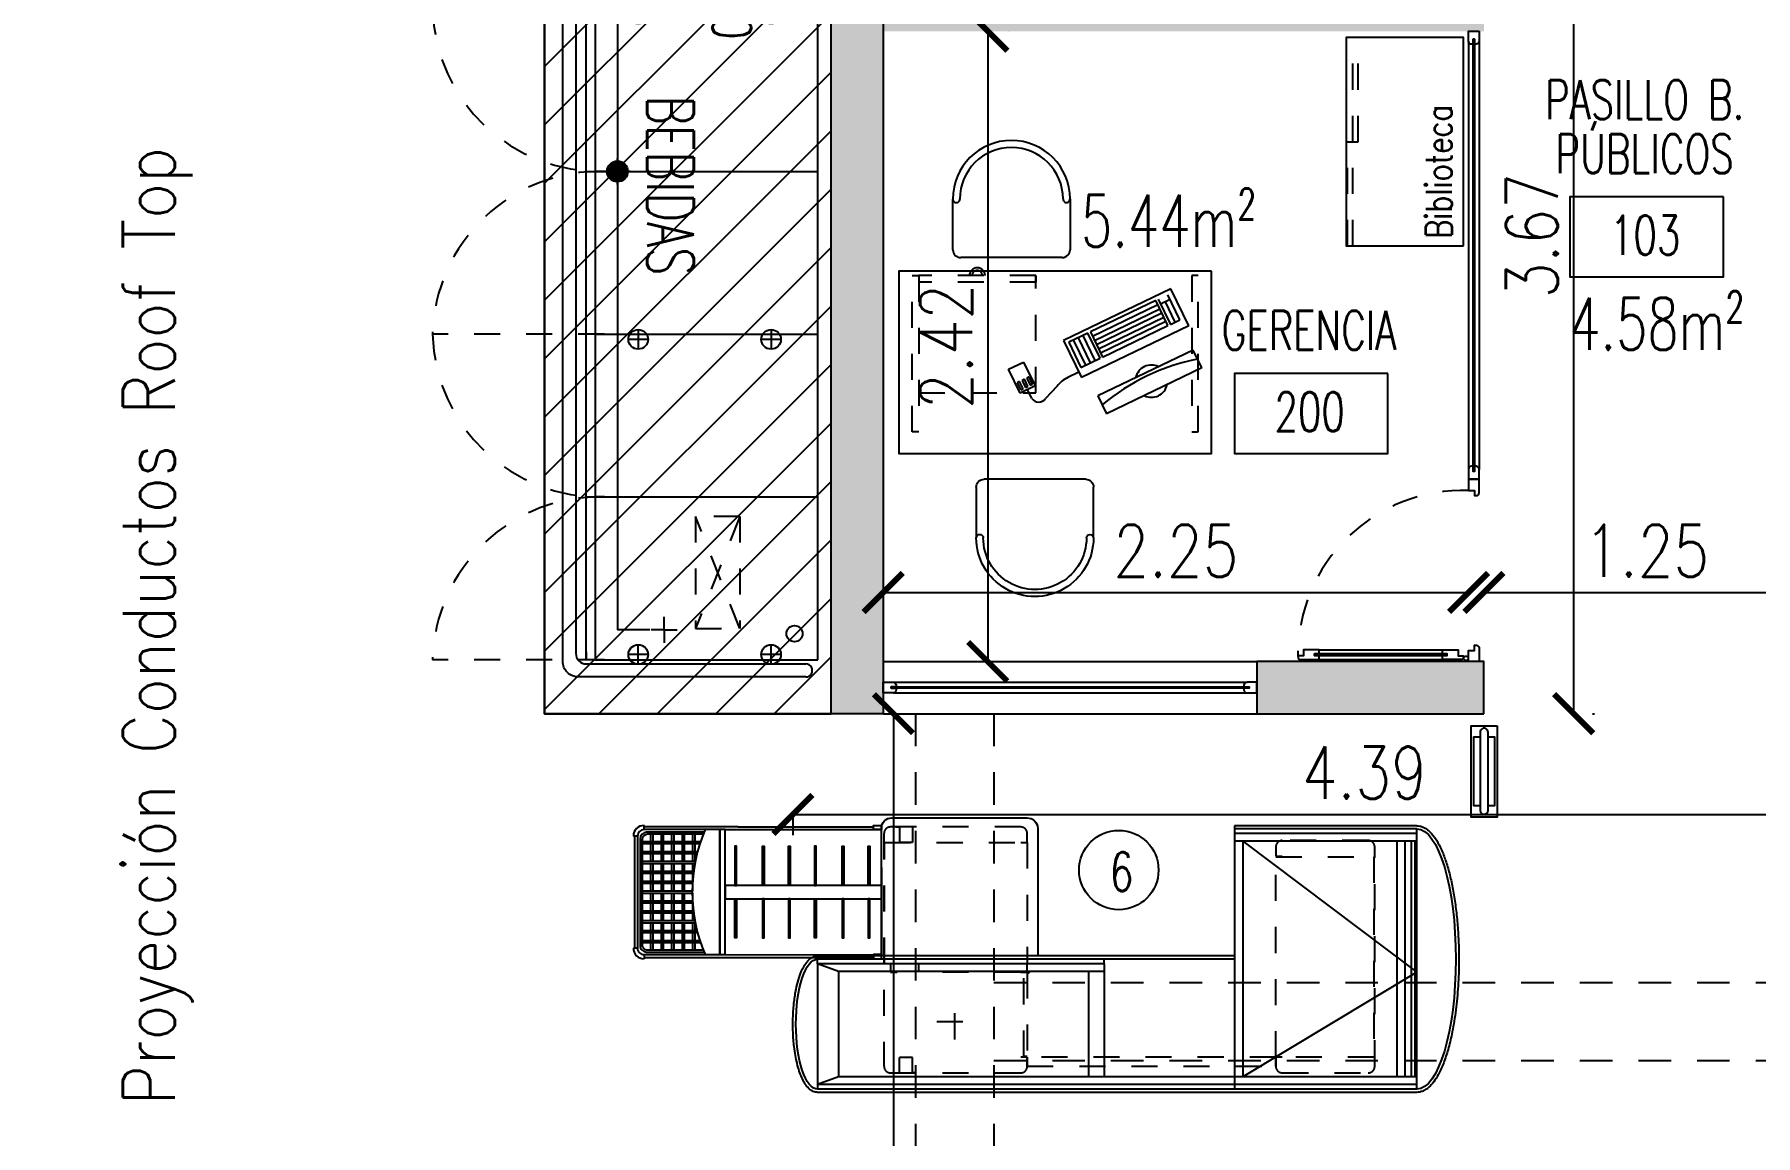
# Model space of a CAD drawing. Header units: millimetres. Extents: x -129 to 3172, y -143 to 919.
# Drawn here: x -8.66 to -2.06, y 22.41 to 26.64 of the extents above; entities that cross this region are included whole.
import ezdxf
from ezdxf.enums import TextEntityAlignment as Align

# ---------------------------------------------------------------- set-up
doc = ezdxf.new("R2010")
doc.units = ezdxf.units.MM
doc.header["$LTSCALE"] = 0.1
for name, pattern in [('CENTER', [2, 1.25, -0.25, 0.25, -0.25]), ('DASHED', [0.75, 0.5, -0.25]), ('DASHED2', [0.375, 0.25, -0.125]), ('HIDDEN', [9.525, 6.35, -3.175]), ('HIDDEN2', [0.1875, 0.125, -0.0625]), ('TRATTEGGIATA2', [0.375, 0.25, -0.125])]:
    doc.linetypes.add(name, pattern=pattern)
for name, color, linetype in [('A-MURO BLOCK', 4, 'Continuous'), ('A-VISTAS', 251, 'Continuous'), ('C-ALUMINIO', 140, 'Continuous'), ('Cenefa perimetral', 4, 'Continuous'), ('D-AISI BAJA', 8, 'Continuous'), ('E-ANTENAS', 8, 'Continuous'), ('E-CHECK OUT', 8, 'Continuous'), ('E-EXHIBIDORAS', 8, 'Continuous'), ('E-MOBILIARIO', 1, 'Continuous'), ('E-TXT', 7, 'Continuous'), ('H-HATCH MURO', 252, 'Continuous'), ('R-CUADRO REF', 1, 'Continuous'), ('R-NOMBRE LOCAL', 7, 'Continuous'), ('zA-COTAS', 1, 'Continuous'), ('zA-TXT SUPS', 2, 'Continuous')]:
    doc.layers.add(name, color=color, linetype=linetype)
doc.layers.add('A-PROYECCION PISODUCTO', color=8, linetype='HIDDEN2', plot=False)
doc.styles.add('ROMANS', font='ROMANS.SHX', dxfattribs={"width": 0.8, "height": 0.2})
doc.styles.get("Standard").update_dxf_attribs({"font": 'arial.ttf'})
doc.styles.add('TESTI15', font='romans.shx', dxfattribs={"width": 0.9, "height": 1.5})
doc.styles.add('VAUX', font='romans.shx', dxfattribs={"width": 0.85})
doc.dimstyles.new('COTA 1-125', dxfattribs={"dimtxt": 0.2, "dimasz": 0.15, "dimexe": 0.08, "dimexo": 0.08, "dimgap": 0.06, "dimtad": 1, "dimzin": 0, "dimdsep": 46, "dimtxsty": 'ROMANS', "dimblk": 'ARCHTICK', "dimcen": 0, "dimclrd": 256, "dimclre": 8, "dimclrt": 3, "dimadec": 0, "dimazin": 0, "dimtfac": 1, "dimtofl": 0, "dimtmove": 0, "dimatfit": 3, "dimldrblk": 'ARCHTICK', "dimfxl": 1, "dimtolj": 1, "dimtzin": 0, "dimlwd": -1, "dimlwe": -1, "dimarcsym": 0})

# ---------------------------------------------------------------- blocks, each defined once
blk = doc.blocks.new('A$C27BA56E8')
at = {"layer": 'E-CHECK OUT'}
for p, q in [((0, 162), (0, 2462)), ((12, 162), (12, 2462)), ((30, 2462), (12, 2462)), ((30, 162), (30, 2462)), ((494, 2462), (30, 2462)), ((60, 2382), (30, 2462)), ((464, 2382), (494, 2462)), ((494, 1362), (494, 2462)), ((494, 2462), (512, 2462)), ((512, 862), (512, 2462)), ((524, 862), (524, 2462)), ((60, 162), (60, 2382)), ((464, 2382), (60, 2382)), ((464, 1362), (464, 2382)), ((464, 1422), (60, 1422)), ((494, 1362), (60, 1362)), ((494, 1362), (512, 1362)), ((1024, 862), (12, 862)), ((964, 162), (964, 862)), ((994, 162), (994, 862)), ((1012, 162), (1012, 862)), ((1024, 162), (1024, 862)), ((964, 830), (60, 830)), ((462, 162), (60, 830)), ((964, 830), (462, 162)), ((60, 237), (964, 237)), ((60, 206.1), (964, 206.1)), ((12, 162), (1012, 162)), ((60, 182.5), (964, 182.5)), ((60, 167.7), (964, 167.7))]:
    blk.add_line(p, q, dxfattribs=at)
at = {"layer": 'E-CHECK OUT', "linetype": 'DASHED', "ltscale": 5}
for p, q in [((75, 2162), (75, 2147)), ((75, 2147), (134, 2147)), ((134, 2097), (134, 2147)), ((960, 2097), (960, 2147)), ((1019, 2147), (960, 2147)), ((1019, 2162), (1019, 2147)), ((75, 2082), (75, 2097)), ((75, 2097), (134, 2097)), ((462, 1682), (462, 2073)), ((462, 2073), (494, 2073)), ((1019, 2097), (960, 2097)), ((1019, 2082), (1019, 2097))]:
    blk.add_line(p, q, dxfattribs=at)
at = {"layer": 'E-CHECK OUT', "linetype": 'CENTER'}
for p, q in [((272.2, 2004.2), (272.2, 1867.1)), ((203.6, 1935.7), (340.7, 1935.7))]:
    blk.add_line(p, q, dxfattribs=at)
at = {"layer": 'E-CHECK OUT', "linetype": 'DASHED'}
blk.add_lwpolyline([(959, 1682), (959, 1657), (994, 1657, 0.414214), (1019, 1682), (1019, 2182, 0.414214), (994, 2207), (100, 2207, 0.414214), (75, 2182), (75, 1682, 0.414214), (100, 1657), (135, 1657), (135, 1682)], format="xyb", dxfattribs=at)
at = {"layer": 'E-CHECK OUT', "linetype": 'DASHED', "ltscale": 5}
blk.add_lwpolyline([(462, 1682), (462, 1657), (494, 1657), (494, 2182), (462, 2182), (462, 2157)], dxfattribs=at)
for points in [[(959, 1657), (494, 1657), (494, 2205), (959, 2205)], [(135, 703), (135, 1657), (100, 1657), (100, 703)], [(138, 1657), (138, 1670), (461, 1670), (461, 1657)], [(135, 326), (135, 703), (905, 703), (905, 326)]]:
    blk.add_lwpolyline(points, close=True, dxfattribs=at)
at = {"layer": 'E-CHECK OUT'}
blk.add_lwpolyline([(1014, 1617), (524, 1617), (524, 2217), (1014, 2217, -0.414214), (1054, 2177), (1054, 1657, -0.414214)], format="xyb", close=True, dxfattribs=at)
at = {"layer": 'E-CHECK OUT', "linetype": 'DASHED', "ltscale": 5}
blk.add_lwpolyline([(135, 678), (135, 703), (100, 703, 0.414214), (75, 678), (75, 348, 0.414214), (100, 323), (942, 323, 0.414214), (967, 348), (967, 678, 0.414214), (942, 703), (907, 703), (907, 678)], format="xyb", dxfattribs=at)
blk.add_circle((461, 1653.5), 3.5, dxfattribs=at)
at = {"layer": 'E-CHECK OUT', "extrusion": (0, 0, -1)}
for centre, major_axis, ratio in [((262, 2462), (250, 0), 0.332), ((512, 162), (-500, 0), 0.3)]:
    blk.add_ellipse(centre, major_axis=major_axis, ratio=ratio, start_param=3.141593, end_param=6.283185, dxfattribs=at)
at = {"layer": 'E-CHECK OUT'}
for points, knots in [([(0, 2462), (0, 2464.8), (0.3, 2467.6), (1.5, 2473.1), (2.3, 2475.8), (4.6, 2481), (5.9, 2483.6), (9.1, 2488.4), (10.9, 2490.8), (14.9, 2495.3), (17, 2497.5), (24.2, 2504), (29.8, 2508.1), (42.4, 2515.7), (49.4, 2519.4), (64.7, 2526.1), (73, 2529.3), (90.8, 2535.2), (100.3, 2537.9), (120.2, 2542.8), (130.7, 2545), (152.4, 2548.9), (163.7, 2550.5), (192.4, 2554), (210.1, 2555.4), (245.9, 2557), (264.1, 2557.2), (300.2, 2556.3), (318.1, 2555.1), (352.9, 2551.7), (369.7, 2549.3), (399, 2543.9), (411.7, 2541), (435.5, 2534.6), (446.6, 2530.9), (465.1, 2523.7), (472.9, 2520.2), (487, 2512.7), (493.3, 2508.7), (502.8, 2501.4), (506.3, 2498.2), (512.5, 2491.6), (515.3, 2488.1), (519, 2481.8), (520.4, 2479), (522.4, 2473.4), (523.2, 2470.5), (523.9, 2465.7), (524, 2463.9), (524, 2462)], [3.141593, 3.141593, 3.141593, 3.141593, 3.212242, 3.212242, 3.282891, 3.282891, 3.35354, 3.35354, 3.42419, 3.42419, 3.494839, 3.494839, 3.639748, 3.639748, 3.784657, 3.784657, 3.929565, 3.929565, 4.074474, 4.074474, 4.219383, 4.219383, 4.364292, 4.364292, 4.57813, 4.57813, 4.791967, 4.791967, 5.005805, 5.005805, 5.219642, 5.219642, 5.398692, 5.398692, 5.577742, 5.577742, 5.726636, 5.726636, 5.87553, 5.87553, 5.981052, 5.981052, 6.086575, 6.086575, 6.161424, 6.161424, 6.236273, 6.236273, 6.283185, 6.283185, 6.283185, 6.283185]), ([(1024, 162), (1024, 157.9), (1023.6, 153.8), (1021.8, 145.7), (1020.5, 141.7), (1017.1, 133.9), (1015, 130.1), (1010.1, 122.7), (1007.3, 119), (1001.1, 112), (997.6, 108.6), (986.1, 98.3), (977, 91.7), (956.2, 79), (944.5, 73), (918.8, 61.6), (904.8, 56.1), (874.6, 45.9), (858.4, 41.1), (824, 32.3), (805.9, 28.2), (768.1, 20.8), (748.4, 17.5), (707.7, 11.7), (686.7, 9.2), (643.9, 5.1), (622, 3.5), (568.3, 0.6), (536.2, -0.1), (472, 0.2), (440, 1.2), (377.2, 5.2), (346.4, 8.1), (287.2, 15.5), (258.7, 20.1), (210.9, 29.7), (190.9, 34.4), (153.3, 44.7), (135.8, 50.3), (103.5, 62.2), (88.8, 68.5), (64.9, 80.7), (55.3, 86.4), (38.1, 98.2), (30.6, 104.4), (19.9, 115.1), (16.1, 119.6), (9.6, 128.9), (6.9, 133.6), (3.3, 142.4), (2, 146.4), (0.4, 154.2), (0, 158.1), (0, 162)], [3.141593, 3.141593, 3.141593, 3.141593, 3.206527, 3.206527, 3.271462, 3.271462, 3.336397, 3.336397, 3.401332, 3.401332, 3.466266, 3.466266, 3.600113, 3.600113, 3.733959, 3.733959, 3.867805, 3.867805, 4.001651, 4.001651, 4.135497, 4.135497, 4.269343, 4.269343, 4.40319, 4.40319, 4.537036, 4.537036, 4.728104, 4.728104, 4.919173, 4.919173, 5.110242, 5.110242, 5.301311, 5.301311, 5.451344, 5.451344, 5.601378, 5.601378, 5.751412, 5.751412, 5.872815, 5.872815, 5.994219, 5.994219, 6.075923, 6.075923, 6.157627, 6.157627, 6.221753, 6.221753, 6.283185, 6.283185, 6.283185, 6.283185])]:
    blk.add_open_spline(points, degree=3, knots=knots, dxfattribs=at)
blk = doc.blocks.new('comp')
at = {"layer": 'E-MOBILIARIO'}
for p, q in [((-375.9094, 423.7424), (-375.5431, 423.9184)), ((-375.5101, 423.8497), (-375.5431, 423.9184)), ((-375.8764, 423.6737), (-375.5101, 423.8497)), ((-375.3539, 423.8126), (-375.3091, 423.8599)), ((-375.2566, 423.8594), (-375.2401, 423.825)), ((-375.2688, 423.8113), (-375.2115, 423.8388)), ((-375.2247, 423.7197), (-375.2688, 423.8113)), ((-375.2506, 423.8087), (-375.2598, 423.8043)), ((-375.2598, 423.8043), (-375.2466, 423.7769)), ((-375.2374, 423.7813), (-375.2506, 423.8087)), ((-375.2323, 423.8175), (-375.2415, 423.8131)), ((-375.2415, 423.8131), (-375.2283, 423.7857)), ((-375.2191, 423.7901), (-375.2323, 423.8175)), ((-375.2283, 423.7857), (-375.2191, 423.7901)), ((-375.214, 423.8263), (-375.2231, 423.8219)), ((-375.2231, 423.8219), (-375.2099, 423.7945)), ((-375.2008, 423.7989), (-375.214, 423.8263)), ((-375.2115, 423.8388), (-375.1675, 423.7472)), ((-375.2099, 423.7945), (-375.2008, 423.7989)), ((-375.9094, 423.7424), (-375.8764, 423.6737)), ((-375.8588, 423.5806), (-375.4467, 423.7787)), ((-375.445, 423.74), (-375.5183, 423.7048)), ((-375.4816, 423.7224), (-375.4354, 423.6262)), ((-375.4633, 423.7312), (-375.4171, 423.635)), ((-375.3784, 423.6367), (-375.4467, 423.7787)), ((-375.3988, 423.6438), (-375.445, 423.74)), ((-375.437, 423.7586), (-375.3942, 423.7792)), ((-375.2466, 423.7769), (-375.2374, 423.7813)), ((-375.1675, 423.7472), (-375.2247, 423.7197)), ((-375.5274, 423.7004), (-375.7792, 423.5794)), ((-375.5197, 423.6844), (-375.7715, 423.5633)), ((-375.512, 423.6683), (-375.7638, 423.5473)), ((-375.5043, 423.6523), (-375.7561, 423.5313)), ((-375.4812, 423.6042), (-375.5274, 423.7004)), ((-375.5183, 423.7048), (-375.472, 423.6086)), ((-375.4999, 423.7136), (-375.4537, 423.6174)), ((-375.7905, 423.4387), (-375.3784, 423.6367)), ((-375.4966, 423.6363), (-375.7484, 423.5153)), ((-375.4889, 423.6203), (-375.7407, 423.4992)), ((-375.733, 423.4832), (-375.4812, 423.6042)), ((-375.472, 423.6086), (-375.3988, 423.6438)), ((-375.8588, 423.5806), (-375.7905, 423.4387)), ((-375.7884, 423.575), (-375.825, 423.5573)), ((-375.825, 423.5573), (-375.7788, 423.4612)), ((-375.8067, 423.5662), (-375.7693, 423.4883)), ((-375.7422, 423.4788), (-375.7884, 423.575)), ((-375.7792, 423.5794), (-375.733, 423.4832)), ((-375.7876, 423.4795), (-375.751, 423.4971))]:
    blk.add_line(p, q, dxfattribs=at)
for centre, radius, start, end in [((-376.0564, 424.5172), 0.8255, 281.41838, 309.91845), ((-375.7156, 423.793), 0.0619, 63.89924, 167.43759), ((-375.283, 423.8408), 0.0323, 35.1957, 143.7409), ((-375.441, 423.8765), 0.1079, 295.66842, 323.7409), ((-375.7156, 423.793), 0.0619, 243.38297, 347.95386)]:
    blk.add_arc(centre, radius, start, end, dxfattribs=at)
blk = doc.blocks.new('Escritorio 1.20x0.70')
at = {"layer": 'E-MOBILIARIO', "linetype": 'HIDDEN2', "ltscale": 0.005}
for p, q in [((2121.1148, 1231.8749), (2121.1148, 1231.8999)), ((2121.1148, 1231.8999), (2121.5648, 1231.8999))]:
    blk.add_line(p, q, dxfattribs=at)
at = {"layer": 'E-MOBILIARIO'}
blk.add_lwpolyline([(2120.4407, 1231.8576), (2121.6407, 1231.8576), (2121.6407, 1232.5576), (2120.4407, 1232.5576)], close=True, dxfattribs=at)
at = {"layer": 'E-MOBILIARIO', "linetype": 'HIDDEN2', "ltscale": 0.005}
for points in [[(2120.4916, 1231.8749), (2120.5166, 1231.8749), (2120.5166, 1232.4749), (2120.4916, 1232.4749)], [(2121.5898, 1231.8749), (2121.5648, 1231.8749), (2121.5648, 1232.4749), (2121.5898, 1232.4749)], [(2121.1148, 1231.8749), (2121.5648, 1231.8749), (2121.5648, 1232.3249), (2121.1148, 1232.3249)]]:
    blk.add_lwpolyline(points, close=True, dxfattribs=at)
for radius in [0.03, 0.02]:
    blk.add_arc((2121.3398, 1231.8749), radius, 180, 0, dxfattribs=at)
blk = doc.blocks.new('biblioteca')
at = {"layer": 'E-MOBILIARIO'}
blk.add_line((1649.6538, 1508.8197), (1649.6538, 1508.7947), dxfattribs=at)
at = {"layer": 'E-MOBILIARIO', "linetype": 'HIDDEN2', "ltscale": 0.005}
for p, q in [((1649.6538, 1508.8147), (1650.0538, 1508.8147)), ((1650.0538, 1508.8147), (1650.0538, 1508.7747)), ((1649.6538, 1508.7947), (1650.4538, 1508.7947)), ((1650.0538, 1508.7747), (1650.4538, 1508.7747))]:
    blk.add_line(p, q, dxfattribs=at)
at = {"layer": 'E-MOBILIARIO'}
blk.add_lwpolyline([(1649.6538, 1508.3697), (1650.4538, 1508.3697), (1650.4538, 1508.8197), (1649.6538, 1508.8197)], close=True, dxfattribs=at)
at = {"layer": 'E-MOBILIARIO', "style": 'ROMANS', "width": 0.8}
blk.add_text('Biblioteca', height=0.1, dxfattribs=at).set_placement((1649.6828, 1508.4141))
blk = doc.blocks.new('Barrera')
at = {"layer": 'E-ANTENAS', "linetype": 'Continuous'}
blk.add_lwpolyline([(-0.1756, 0.1008), (0.1756, 0.1008), (0.1756, 0), (-0.1756, 0)], close=True, dxfattribs=at)
at = {"layer": 'E-ANTENAS', "linetype": 'Continuous', "elevation": 0.0022}
for points in [[(-0.1334, 0.0654), (-0.1334, 0.0904), (0.1315, 0.0904), (0.1315, 0.0654)], [(0.1315, 0.0354), (0.1315, 0.0104), (-0.1334, 0.0104), (-0.1334, 0.0354)]]:
    blk.add_lwpolyline(points, dxfattribs=at)
blk.add_lwpolyline([(-0.1503, 0.0354), (0.1497, 0.0354, 1), (0.1497, 0.0654), (-0.1503, 0.0654, 1.063792), (-0.1503, 0.0354, -1)], format="xyb", dxfattribs=at)
blk = doc.blocks.new('N Local')
at = {"layer": 'R-CUADRO REF'}
blk.add_lwpolyline([(6337.1934, -934.8286), (6337.93, -934.8286), (6337.93, -935.2124), (6337.1934, -935.2124)], close=True, dxfattribs=at)
at = {"layer": 'R-CUADRO REF', "lineweight": 0, "style": 'VAUX', "width": 0.85}
blk.add_attdef('NUMERO', text='', height=0.1823, dxfattribs=at).set_placement((6337.5847, -935.1061), align=Align.CENTER)
at = {"layer": 'R-NOMBRE LOCAL', "lineweight": 0, "style": 'VAUX', "width": 0.85}
for p in [(6337.5718, -934.4549), (6337.5718, -934.7149)]:
    blk.add_attdef('NOMBRE', text='', height=0.1823, dxfattribs=at).set_placement(p, align=Align.CENTER)
blk = doc.blocks.new('A$C625D75F2')
at = {"layer": 'E-CHECK OUT'}
for p, q in [((0.041, 0.9365), (0.041, 0.9525)), ((0.471, 0.9475), (0.041, 0.9475)), ((0.471, 0.9365), (0.041, 0.9365)), ((0.461, 0.9265), (0.051, 0.9265)), ((0.471, 0.9365), (0.471, 0.9525)), ((0.016, 0.9115), (0, 0.9115)), ((0.005, 0.9115), (0.005, 0.5504)), ((0.016, 0.9115), (0.016, 0.6765)), ((0.026, 0.9015), (0.026, 0.6807)), ((0.034, 0.8985), (0.034, 0.684)), ((0.0625, 0.8862), (0.034, 0.8862)), ((0.0625, 0.8782), (0.034, 0.8782)), ((0.458, 0.9185), (0.054, 0.9185)), ((0.0625, 0.9185), (0.0625, 0.6945)), ((0.0705, 0.9185), (0.0705, 0.6972)), ((0.1005, 0.8862), (0.0705, 0.8862)), ((0.1005, 0.8782), (0.0705, 0.8782)), ((0.1005, 0.9185), (0.1005, 0.706)), ((0.1085, 0.9185), (0.1085, 0.7081)), ((0.1385, 0.8862), (0.1085, 0.8862)), ((0.1385, 0.8782), (0.1085, 0.8782)), ((0.1385, 0.9185), (0.1385, 0.7149)), ((0.1465, 0.9185), (0.1465, 0.7164)), ((0.1765, 0.8862), (0.1465, 0.8862)), ((0.1765, 0.8782), (0.1465, 0.8782)), ((0.1765, 0.9185), (0.1765, 0.7212)), ((0.1845, 0.9185), (0.1845, 0.7222)), ((0.2145, 0.8862), (0.1845, 0.8862)), ((0.2145, 0.8782), (0.1845, 0.8782)), ((0.2145, 0.9185), (0.2145, 0.7251)), ((0.2225, 0.9185), (0.2225, 0.7256)), ((0.2525, 0.8862), (0.2225, 0.8862)), ((0.2525, 0.8782), (0.2225, 0.8782)), ((0.2525, 0.9185), (0.2525, 0.7265)), ((0.2605, 0.9185), (0.2605, 0.7265)), ((0.2905, 0.8862), (0.2605, 0.8862)), ((0.2905, 0.8782), (0.2605, 0.8782)), ((0.2905, 0.9185), (0.2905, 0.7255)), ((0.2985, 0.9185), (0.2985, 0.725)), ((0.3285, 0.8862), (0.2985, 0.8862)), ((0.3285, 0.8782), (0.2985, 0.8782)), ((0.3285, 0.9185), (0.3285, 0.7221)), ((0.3365, 0.9185), (0.3365, 0.7211)), ((0.3665, 0.8862), (0.3365, 0.8862)), ((0.3665, 0.8782), (0.3365, 0.8782)), ((0.3665, 0.9185), (0.3665, 0.7163)), ((0.3745, 0.9185), (0.3745, 0.7147)), ((0.4045, 0.8862), (0.3745, 0.8862)), ((0.4045, 0.8782), (0.3745, 0.8782)), ((0.4045, 0.9185), (0.4045, 0.7079)), ((0.4125, 0.9185), (0.4125, 0.7058)), ((0.4425, 0.8862), (0.4125, 0.8862)), ((0.4425, 0.8782), (0.4125, 0.8782)), ((0.4425, 0.9185), (0.4425, 0.6968)), ((0.4505, 0.9185), (0.4505, 0.6942)), ((0.4505, 0.9185), (0.4505, 0.6942)), ((0.4505, 0.9185), (0.4505, 0.6942)), ((0.478, 0.8862), (0.4505, 0.8862)), ((0.478, 0.8782), (0.4505, 0.8782)), ((0.478, 0.684), (0.478, 0.8985)), ((0.486, 0.6807), (0.486, 0.9015)), ((0.496, 0.6765), (0.496, 0.9115)), ((0.496, 0.9115), (0.512, 0.9115)), ((0.507, 0.5504), (0.507, 0.9115)), ((0.0625, 0.8459), (0.034, 0.8459)), ((0.0625, 0.8379), (0.034, 0.8379)), ((0.0625, 0.8056), (0.034, 0.8056)), ((0.0625, 0.7976), (0.034, 0.7976)), ((0.1005, 0.8459), (0.0705, 0.8459)), ((0.1005, 0.8379), (0.0705, 0.8379)), ((0.1005, 0.8056), (0.0705, 0.8056)), ((0.1005, 0.7976), (0.0705, 0.7976)), ((0.1385, 0.8459), (0.1085, 0.8459)), ((0.1385, 0.8379), (0.1085, 0.8379)), ((0.1385, 0.8056), (0.1085, 0.8056)), ((0.1385, 0.7976), (0.1085, 0.7976)), ((0.1765, 0.8459), (0.1465, 0.8459)), ((0.1765, 0.8379), (0.1465, 0.8379)), ((0.1765, 0.8056), (0.1465, 0.8056)), ((0.1765, 0.7976), (0.1465, 0.7976)), ((0.2145, 0.8459), (0.1845, 0.8459)), ((0.2145, 0.8379), (0.1845, 0.8379)), ((0.2145, 0.8056), (0.1845, 0.8056)), ((0.2145, 0.7976), (0.1845, 0.7976)), ((0.2525, 0.8459), (0.2225, 0.8459)), ((0.2525, 0.8379), (0.2225, 0.8379)), ((0.2525, 0.8056), (0.2225, 0.8056)), ((0.2525, 0.7976), (0.2225, 0.7976)), ((0.2905, 0.8459), (0.2605, 0.8459)), ((0.2905, 0.8379), (0.2605, 0.8379)), ((0.2905, 0.8056), (0.2605, 0.8056)), ((0.2905, 0.7976), (0.2605, 0.7976)), ((0.3285, 0.8459), (0.2985, 0.8459)), ((0.3285, 0.8379), (0.2985, 0.8379)), ((0.3285, 0.8056), (0.2985, 0.8056)), ((0.3285, 0.7976), (0.2985, 0.7976)), ((0.3665, 0.8459), (0.3365, 0.8459)), ((0.3665, 0.8379), (0.3365, 0.8379)), ((0.3665, 0.8056), (0.3365, 0.8056)), ((0.3665, 0.7976), (0.3365, 0.7976)), ((0.4045, 0.8459), (0.3745, 0.8459)), ((0.4045, 0.8379), (0.3745, 0.8379)), ((0.4045, 0.8056), (0.3745, 0.8056)), ((0.4045, 0.7976), (0.3745, 0.7976)), ((0.4425, 0.8459), (0.4125, 0.8459)), ((0.4425, 0.8379), (0.4125, 0.8379)), ((0.4425, 0.8056), (0.4125, 0.8056)), ((0.4425, 0.7976), (0.4125, 0.7976)), ((0.478, 0.8459), (0.4505, 0.8459)), ((0.478, 0.8379), (0.4505, 0.8379)), ((0.478, 0.8056), (0.4505, 0.8056)), ((0.478, 0.7976), (0.4505, 0.7976)), ((0.0625, 0.7654), (0.034, 0.7654)), ((0.0625, 0.7574), (0.034, 0.7574)), ((0.1005, 0.7654), (0.0705, 0.7654)), ((0.1005, 0.7574), (0.0705, 0.7574)), ((0.1385, 0.7654), (0.1085, 0.7654)), ((0.1385, 0.7574), (0.1085, 0.7574)), ((0.1765, 0.7654), (0.1465, 0.7654)), ((0.1765, 0.7574), (0.1465, 0.7574)), ((0.2145, 0.7654), (0.1845, 0.7654)), ((0.2145, 0.7574), (0.1845, 0.7574)), ((0.2525, 0.7654), (0.2225, 0.7654)), ((0.2525, 0.7574), (0.2225, 0.7574)), ((0.2905, 0.7654), (0.2605, 0.7654)), ((0.2905, 0.7574), (0.2605, 0.7574)), ((0.3285, 0.7654), (0.2985, 0.7654)), ((0.3285, 0.7574), (0.2985, 0.7574)), ((0.3665, 0.7654), (0.3365, 0.7654)), ((0.3665, 0.7574), (0.3365, 0.7574)), ((0.4045, 0.7654), (0.3745, 0.7654)), ((0.4045, 0.7574), (0.3745, 0.7574)), ((0.4425, 0.7654), (0.4125, 0.7654)), ((0.4425, 0.7574), (0.4125, 0.7574)), ((0.478, 0.7654), (0.4505, 0.7654)), ((0.478, 0.7574), (0.4505, 0.7574)), ((0.016, 0.6765), (0.016, 0.6005)), ((0.0625, 0.7251), (0.034, 0.7251)), ((0.0625, 0.7171), (0.034, 0.7171)), ((0.036, 0.6848), (0.034, 0.6848)), ((0.1005, 0.7251), (0.0705, 0.7251)), ((0.1005, 0.7171), (0.0705, 0.7171)), ((0.1385, 0.7251), (0.1085, 0.7251)), ((0.1385, 0.7171), (0.1085, 0.7171)), ((0.1765, 0.7251), (0.1465, 0.7251)), ((0.2145, 0.7251), (0.1845, 0.7251)), ((0.2525, 0.7251), (0.2225, 0.7251)), ((0.2905, 0.7251), (0.2605, 0.7251)), ((0.3285, 0.7251), (0.2985, 0.7251)), ((0.3665, 0.7251), (0.3365, 0.7251)), ((0.3665, 0.7171), (0.362, 0.7171)), ((0.4045, 0.7251), (0.3745, 0.7251)), ((0.4045, 0.7171), (0.3745, 0.7171)), ((0.4425, 0.7251), (0.4125, 0.7251)), ((0.4425, 0.7171), (0.4125, 0.7171)), ((0.478, 0.7251), (0.4505, 0.7251)), ((0.478, 0.7171), (0.4505, 0.7171)), ((0.478, 0.6848), (0.476, 0.6848)), ((0.496, 0.6005), (0.496, 0.6765)), ((0.016, 0.6005), (0.015, 0.03)), ((0.016, 0.6205), (0.496, 0.6205)), ((0.496, 0.6205), (0.016, 0.6205)), ((0.016, 0.6005), (0.496, 0.6005)), ((0.016, 0.6005), (0.496, 0.6005)), ((0.496, 0.6005), (0.496, 0.0005)), ((0.005, 0.5504), (0.005, 0.03)), ((0.507, 0.5504), (0.507, 0.0305)), ((0.016, 0.0005), (0.496, 0.0005)), ((0.016, 0.0005), (0.496, 0.0005)), ((0.016, 0.0005), (0.496, 0.0005)), ((0.016, 0.0005), (0.496, 0.0005))]:
    blk.add_line(p, q, dxfattribs=at)
at = {"layer": 'E-CHECK OUT', "linetype": 'Continuous'}
blk.add_line((0.35, 0.0005), (0.016, 0.0005), dxfattribs=at)
at = {"layer": 'E-CHECK OUT'}
for points in [[(0.282, 0.0005), (0.282, 0.6005), (0.23, 0.6005), (0.23, 0.0005)], [(0.23, 0.5625), (0.23, 0.5565), (0.08, 0.5565), (0.08, 0.5625)], [(0.282, 0.5625), (0.282, 0.5565), (0.432, 0.5565), (0.432, 0.5625)], [(0.23, 0.4505), (0.23, 0.4565), (0.08, 0.4565), (0.08, 0.4505)], [(0.282, 0.4505), (0.282, 0.4565), (0.432, 0.4565), (0.432, 0.4505)], [(0.23, 0.3505), (0.23, 0.3565), (0.08, 0.3565), (0.08, 0.3505)], [(0.282, 0.3505), (0.282, 0.3565), (0.432, 0.3565), (0.432, 0.3505)], [(0.23, 0.2565), (0.23, 0.2505), (0.08, 0.2505), (0.08, 0.2565)], [(0.282, 0.2565), (0.282, 0.2505), (0.432, 0.2505), (0.432, 0.2565)], [(0.23, 0.1445), (0.23, 0.1505), (0.08, 0.1505), (0.08, 0.1445)], [(0.282, 0.1445), (0.282, 0.1505), (0.432, 0.1505), (0.432, 0.1445)], [(0, 0), (0.016, 0), (0.016, 0.03), (0, 0.03)], [(0.23, 0.0445), (0.23, 0.0505), (0.08, 0.0505), (0.08, 0.0445)], [(0.23, 0.0445), (0.23, 0.0505), (0.08, 0.0505), (0.08, 0.0445)], [(0.282, 0.0445), (0.282, 0.0505), (0.432, 0.0505), (0.432, 0.0445)], [(0.282, 0.0445), (0.282, 0.0505), (0.432, 0.0505), (0.432, 0.0445)], [(0.5121, 0.0005), (0.4961, 0.0005), (0.4961, 0.0305), (0.5121, 0.0305)]]:
    blk.add_lwpolyline(points, close=True, dxfattribs=at)
for centre, radius, start, end in [((0.041, 0.9115), 0.041, 90, 180), ((0.041, 0.9115), 0.025, 90, 180), ((0.051, 0.9015), 0.025, 90, 180), ((0.461, 0.9015), 0.025, 0, 90), ((0.471, 0.9115), 0.041, 0, 90), ((0.471, 0.9115), 0.025, 0, 90), ((0.054, 0.8985), 0.02, 90, 180), ((0.458, 0.8985), 0.02, 0, 90), ((0.256, 0.1255), 0.601, 66.46342, 113.53658)]:
    blk.add_arc(centre, radius, start, end, dxfattribs=at)
blk = doc.blocks.new('FREEZER 5P')
at = {"layer": 'E-TXT', "insert": (474.1294, 76.9377), "char_height": 0.15, "attachment_point": 1, "rotation": 180}
blk.add_mtext_dynamic_manual_height_columns('{\\Fromans|c0;\\W0.7;Freezer Vertical 5P}', width=3185.185392, gutter_width=1.3826, heights=[0], dxfattribs=at)
blk = doc.blocks.new('COSTAN-REFERENCIA DE DESAGÜES')
at = {"layer": 'E-EXHIBIDORAS'}
blk.add_hatch(color=256, dxfattribs=at).paths.add_polyline_path([(40, 0, 1), (-40, 0, 1)])
blk.add_circle((0, 0), 40, dxfattribs=at)
blk = doc.blocks.new('COSTAN-CAM-COSTAN-CAM-COSTAN-CAM-COSTAN-CAM-COSTAN-CAM-COSTAN-CAM-COSTAN-CAM-COSTAN-CAM-COSTAN-CAM-COSTAN-CAM-COSTAN-CAM-COSTAN-CAM-COSTAN-CAM-COSTAN-CAM-COSTAN-CAM-COSTAN-CAM-LI_TL1_N_ECO 375')
at = {"layer": 'E-EXHIBIDORAS'}
for p, q in [((3750, 0), (0, 0)), ((0, 0), (0, -855)), ((625, -890), (625, 0)), ((1250, -855), (1250, 0)), ((1875, -890), (1875, 0)), ((2500, -855), (2500, 0)), ((3125, -890), (3125, 0)), ((3750, -855), (3750, 0)), ((-17.6, -180), (57.6, -180)), ((20, -142.4), (20, -217.6)), ((1232.4, -180), (1307.6, -180)), ((1270, -142.4), (1270, -217.6)), ((2482.4, -180), (2557.6, -180)), ((2520, -142.4), (2520, -217.6)), ((3767.6, -180), (3692.4, -180)), ((3730, -142.4), (3730, -217.6)), ((121.7, -590), (71.7, -590)), ((121.7, -590), (121.7, -540)), ((121.7, -590), (121.7, -640)), ((121.7, -590), (171.7, -590)), ((3635, -590), (3585, -590)), ((3635, -590), (3635, -540)), ((3635, -590), (3635, -640)), ((3635, -590), (3685, -590)), ((20, -652.4), (20, -727.6)), ((121.7, -770), (121.7, -645)), ((1270, -652.4), (1270, -727.6)), ((2520, -652.4), (2520, -727.6)), ((3635, -645), (3635, -770)), ((3730, -652.4), (3730, -727.6)), ((-17.6, -690), (57.6, -690)), ((1232.4, -690), (1307.6, -690)), ((1875, -720), (1875, -820)), ((2482.4, -690), (2557.6, -690)), ((3767.6, -690), (3692.4, -690)), ((121.7, -770), (3635, -770)), ((1925, -770), (1825, -770)), ((0, -855), (3750, -855)), ((3720, -890), (3750, -890))]:
    blk.add_line(p, q, dxfattribs=at)
at = {"layer": 'E-EXHIBIDORAS', "linetype": 'TRATTEGGIATA2'}
for p, q in [((3200, -300), (3630, -300)), ((3200, -300), (3630, -470)), ((3630, -300), (3200, -470)), ((3200, -300), (3200, -470)), ((3630, -470), (3630, -300)), ((3200, -470), (3630, -470))]:
    blk.add_line(p, q, dxfattribs=at)
at = {"layer": 'E-EXHIBIDORAS', "linetype": 'DASHED2', "ltscale": 2000}
for p, q in [((0, -855), (0, -1480)), ((1250, -820), (1250, -1480)), ((2500, -820), (2500, -1480)), ((3750, -820), (3750, -1480))]:
    blk.add_line(p, q, dxfattribs=at)
at = {"layer": 'E-EXHIBIDORAS', "linetype": 'ByBlock'}
blk.add_line((3750, -890), (0, -890), dxfattribs=at)
at = {"layer": 'E-EXHIBIDORAS'}
for centre, radius in [((3650, -90), 31), ((20, -180), 37.6), ((1270, -180), 37.6), ((2520, -180), 37.6), ((3730, -180), 37.6), ((20, -690), 37.6), ((1270, -690), 37.6), ((2520, -690), 37.6), ((3730, -690), 37.6)]:
    blk.add_circle(centre, radius, dxfattribs=at)
at = {"layer": 'E-EXHIBIDORAS', "linetype": 'DASHED2', "ltscale": 2000}
for centre, start, end in [((-17.5, -837.5), 271.5602, 1.5602), ((1267.5, -837.5), 178.4398, 268.4398), ((1232.5, -837.5), 271.5602, 1.5602), ((2517.5, -837.5), 178.4398, 268.4398), ((2482.5, -837.5), 271.5602, 1.5602), ((3767.5, -837.5), 178.4398, 268.4398)]:
    blk.add_arc(centre, 642.7, start, end, dxfattribs=at)
at = {"layer": 'E-EXHIBIDORAS'}
blk.add_blockref('COSTAN-REFERENCIA DE DESAGÜES', (1875, -770), dxfattribs=at)
at = {"layer": 'E-TXT', "insert": (120.2, -256.9), "char_height": 148, "attachment_point": 1}
blk.add_mtext_dynamic_manual_height_columns('{\\Fromans|c0;\\W0.7;Autoservicio 3750}', width=2631.126, gutter_width=1.38, heights=[0], dxfattribs=at)
blk = doc.blocks.new('_ARCHTICK')
at = {"color": 0, "linetype": 'ByBlock', "const_width": 0.15}
blk.add_lwpolyline([(-0.5, -0.5), (0.5, 0.5)], dxfattribs=at)
blk = doc.blocks.new('*D467')
at = {"layer": 'Defpoints', "color": 0, "transparency": 16777216}
for p in [(-5.0052, 26.655, 0.0003), (-5.0052, 24.2344, 0.0062), (-5.0052, 24.2344)]:
    blk.add_point(p, dxfattribs=at)
at = {"layer": 'zA-COTAS', "transparency": 16777216}
blk.add_line((-5.0052, 26.655), (-5.0052, 24.2344), dxfattribs=at)
at = {"layer": 'zA-COTAS', "color": 8, "linetype": 'HIDDEN', "transparency": 16777216}
blk.add_line((-4.9252, 26.655), (-4.9252, 26.655), dxfattribs=at)
at = {"layer": 'zA-COTAS', "transparency": 16777216, "xscale": 0.15, "yscale": 0.15, "zscale": 0.15}
for p, rotation in [((-5.0052, 26.655), 90), ((-5.0052, 24.2344), 270)]:
    blk.add_blockref('_ARCHTICK', p, dxfattribs=dict(at, rotation=rotation))
at = {"layer": 'zA-COTAS', "color": 3, "transparency": 16777216, "insert": (-5.1652, 25.4447), "char_height": 0.2, "attachment_point": 5, "rotation": 90, "style": 'ROMANS'}
blk.add_mtext('\\A1;2.42', dxfattribs=at)
blk = doc.blocks.new('*D468')
at = {"layer": 'Defpoints', "color": 0, "transparency": 16777216}
for p in [(-5.407, 24.4999), (-3.1593, 24.4999, 0.0003), (-3.1593, 24.4999)]:
    blk.add_point(p, dxfattribs=at)
at = {"layer": 'zA-COTAS', "transparency": 16777216}
blk.add_line((-5.407, 24.4999), (-3.1593, 24.4999), dxfattribs=at)
at = {"layer": 'zA-COTAS', "transparency": 16777216, "xscale": 0.15, "yscale": 0.15, "zscale": 0.15, "rotation": 180}
blk.add_blockref('_ARCHTICK', (-5.407, 24.4999), dxfattribs=at)
at = {"layer": 'zA-COTAS', "transparency": 16777216, "xscale": 0.15, "yscale": 0.15, "zscale": 0.15}
blk.add_blockref('_ARCHTICK', (-3.1593, 24.4999), dxfattribs=at)
at = {"layer": 'zA-COTAS', "color": 3, "transparency": 16777216, "insert": (-4.2831, 24.6599), "char_height": 0.2, "attachment_point": 5, "style": 'ROMANS'}
blk.add_mtext('\\A1;2.25', dxfattribs=at)
blk = doc.blocks.new('*D474')
at = {"layer": 'Defpoints', "color": 0, "transparency": 16777216}
for p in [(-2.7639, 27.705, -0.0018), (-2.7639, 24.0344, -0.0018), (-2.7563, 24.0344)]:
    blk.add_point(p, dxfattribs=at)
at = {"layer": 'zA-COTAS', "transparency": 16777216}
blk.add_line((-2.7563, 27.705), (-2.7563, 24.0344), dxfattribs=at)
at = {"layer": 'zA-COTAS', "color": 8, "linetype": 'HIDDEN', "transparency": 16777216}
for p, q in [((-2.6839, 27.705), (-2.6763, 27.705)), ((-2.6839, 24.0344), (-2.6763, 24.0344))]:
    blk.add_line(p, q, dxfattribs=at)
at = {"layer": 'zA-COTAS', "transparency": 16777216, "xscale": 0.15, "yscale": 0.15, "zscale": 0.15}
for p, rotation in [((-2.7563, 27.705), 90), ((-2.7563, 24.0344), 270)]:
    blk.add_blockref('_ARCHTICK', p, dxfattribs=dict(at, rotation=rotation))
at = {"layer": 'zA-COTAS', "color": 3, "transparency": 16777216, "insert": (-2.9163, 25.8697), "char_height": 0.2, "attachment_point": 5, "rotation": 90, "style": 'ROMANS'}
blk.add_mtext('\\A1;3.67', dxfattribs=at)
blk = doc.blocks.new('*D475')
at = {"layer": 'Defpoints', "color": 0, "transparency": 16777216}
for p in [(-3.1007, 24.5, -0.0018), (-1.8507, 24.5, -0.0018), (-1.8507, 24.5)]:
    blk.add_point(p, dxfattribs=at)
at = {"layer": 'zA-COTAS', "transparency": 16777216}
blk.add_line((-3.1007, 24.5), (-1.8507, 24.5), dxfattribs=at)
at = {"layer": 'zA-COTAS', "transparency": 16777216, "xscale": 0.15, "yscale": 0.15, "zscale": 0.15, "rotation": 180}
blk.add_blockref('_ARCHTICK', (-3.1007, 24.5), dxfattribs=at)
at = {"layer": 'zA-COTAS', "transparency": 16777216, "xscale": 0.15, "yscale": 0.15, "zscale": 0.15}
blk.add_blockref('_ARCHTICK', (-1.8507, 24.5), dxfattribs=at)
at = {"layer": 'zA-COTAS', "color": 3, "transparency": 16777216, "insert": (-2.4757, 24.66), "char_height": 0.2, "attachment_point": 5, "style": 'ROMANS'}
blk.add_mtext('\\A1;1.25', dxfattribs=at)
blk = doc.blocks.new('*D483')
at = {"layer": 'Defpoints', "color": 0, "transparency": 16777216}
for p in [(-5.7536, 23.7267, 0), (-1.3657, 23.7267, -0.0018), (-1.3657, 23.6478)]:
    blk.add_point(p, dxfattribs=at)
at = {"layer": 'zA-COTAS', "transparency": 16777216}
blk.add_line((-5.7536, 23.6478), (-1.3657, 23.6478), dxfattribs=at)
at = {"layer": 'zA-COTAS', "color": 8, "linetype": 'HIDDEN', "transparency": 16777216}
for p, q in [((-5.7536, 23.6467), (-5.7536, 23.5678)), ((-1.3657, 23.6467), (-1.3657, 23.5678))]:
    blk.add_line(p, q, dxfattribs=at)
at = {"layer": 'zA-COTAS', "transparency": 16777216, "xscale": 0.15, "yscale": 0.15, "zscale": 0.15, "rotation": 180}
blk.add_blockref('_ARCHTICK', (-5.7536, 23.6478), dxfattribs=at)
at = {"layer": 'zA-COTAS', "transparency": 16777216, "xscale": 0.15, "yscale": 0.15, "zscale": 0.15}
blk.add_blockref('_ARCHTICK', (-1.3657, 23.6478), dxfattribs=at)
at = {"layer": 'zA-COTAS', "color": 3, "transparency": 16777216, "insert": (-3.5597, 23.8078), "char_height": 0.2, "attachment_point": 5, "style": 'ROMANS'}
blk.add_mtext('\\A1;4.39', dxfattribs=at)
blk = doc.blocks.new('*D484')
at = {"layer": 'Defpoints', "color": 0, "transparency": 16777216}
for p in [(-5.407, 24.0344, -0.0018), (-5.407, 13.2495, -0.0018), (-5.3671, 13.2495)]:
    blk.add_point(p, dxfattribs=at)
at = {"layer": 'zA-COTAS', "transparency": 16777216}
blk.add_line((-5.3671, 24.0344), (-5.3671, 13.2495), dxfattribs=at)
at = {"layer": 'zA-COTAS', "color": 8, "linetype": 'HIDDEN', "transparency": 16777216}
for p, q in [((-5.327, 24.0344), (-5.2871, 24.0344)), ((-5.327, 13.2495), (-5.2871, 13.2495))]:
    blk.add_line(p, q, dxfattribs=at)
at = {"layer": 'zA-COTAS', "transparency": 16777216, "xscale": 0.15, "yscale": 0.15, "zscale": 0.15}
for p, rotation in [((-5.3671, 24.0344), 90), ((-5.3671, 13.2495), 270)]:
    blk.add_blockref('_ARCHTICK', p, dxfattribs=dict(at, rotation=rotation))
at = {"layer": 'zA-COTAS', "color": 3, "transparency": 16777216, "insert": (-5.5271, 18.642), "char_height": 0.2, "attachment_point": 5, "rotation": 90, "style": 'ROMANS'}
blk.add_mtext('\\A1;10.78', dxfattribs=at)
blk = doc.blocks.new('A$C17FA08BE')
at = {"layer": 'E-MOBILIARIO'}
for p, q in [((-0.1789, 0.1999), (0.0161, 0.1999)), ((-0.2089, -0.2201), (-0.2089, 0.1699)), ((0.0161, -0.2501), (-0.1789, -0.2501))]:
    blk.add_line(p, q, dxfattribs=at)
for centre, radius, start, end in [((-0.1789, 0.1699), 0.03, 90, 180), ((0.0161, 0.1864), 0.0135, 90, 270), ((0.0161, -0.0251), 0.225, 270, 90), ((0.0161, -0.0251), 0.198, 270, 90), ((-0.1789, -0.2201), 0.03, 180, 270), ((0.0161, -0.2366), 0.0135, 90, 270)]:
    blk.add_arc(centre, radius, start, end, dxfattribs=at)

msp = doc.modelspace()

# ---------------------------------------------------------------- hatches: boundary and pattern name
at = {"layer": 'Cenefa perimetral'}
h = msp.add_hatch(dxfattribs=at)
h.set_pattern_fill('LINE', color=256, scale=0.05, angle=45)
h.paths.add_polyline_path([(-8.4062, 0.1851), (-8.4062, 0.7351), (-31.5769, 0.7351), (-31.5769, 28.1147), (-6.707, 28.1147), (-6.707, 24.0344), (-5.607, 24.0344), (-5.607, 28.1477), (-6.5037, 28.1477), (-6.5037, 29.2147), (-32.6763, 29.1847), (-32.6763, 0.1851)])
at = {"layer": 'H-HATCH MURO'}
h = msp.add_hatch(color=256, dxfattribs=at)
h.paths.add_polyline_path([(-5.607, 24.0344), (-5.607, 29.615), (-5.407, 29.615), (-5.407, 24.0344)])
h.paths.add_polyline_path([(-3.1007, 24.0344), (-3.1007, 24.2344), (-3.9722, 24.2344), (-3.9722, 24.0344)])
h.paths.add_polyline_path([(-1.8507, 24.0344), (-1.8507, 24.2344), (0.0993, 24.2344), (0.0993, 24.0344)])
h = msp.add_hatch(color=256, dxfattribs=at)
h.paths.add_polyline_path([(-2.9507, 27.855), (-2.9507, 27.705), (-3.1007, 27.705), (-3.1007, 27.5847), (-3.2507, 27.5847), (-3.2507, 29.615), (-3.1007, 29.615), (-3.1007, 27.855)])
h.paths.add_polyline_path([(-1.8507, 25.7116), (-1.8507, 27.855), (0.0993, 27.855), (0.0993, 27.705), (-1.7007, 27.705), (-1.7007, 25.7116)])
h.paths.add_polyline_path([(-1.8507, 24.954), (-1.8507, 24.2344), (-1.7007, 24.2344), (-1.7007, 24.954)])
edge = h.paths.add_edge_path()
edge.add_line((-3.1007, 26.8271), (-3.1007, 26.655))
edge.add_line((-3.1007, 26.655), (-5.407, 26.655))
edge.add_line((-5.407, 26.655), (-5.407, 26.805))
edge.add_line((-5.407, 26.805), (-3.2507, 26.805))
edge.add_line((-3.2507, 26.805), (-3.2507, 26.8271))
edge.add_line((-3.2507, 26.8271), (-3.1007, 26.8271))
edge.add_line((-3.1007, 26.8271), (-3.1007, 26.655))

# ---------------------------------------------------------------- linework, layer by layer
at = {"layer": 'A-MURO BLOCK'}
for points in [[(-5.607, 24.0344), (-5.607, 29.615), (-5.407, 29.615), (-5.407, 24.0344)], [(-3.1007, 24.0344), (-3.1007, 24.2344), (-3.9722, 24.2344), (-3.9722, 24.0344)]]:
    msp.add_lwpolyline(points, close=True, dxfattribs=at)
at = {"layer": 'A-PROYECCION PISODUCTO', "ltscale": 10}
for p, q in [((-5.2823, 24.0344, 0.0093), (-5.2823, 0.1851, 0.0093)), ((-4.9823, 24.0344, 0.0093), (-4.9823, 0.0543, 0.0093)), ((-4.9823, 23.0026, 0.0093), (0.1104, 23.0026, 0.0093)), ((-4.9823, 22.7026, 0.0093), (0.1104, 22.7026, 0.0093))]:
    msp.add_line(p, q, dxfattribs=at)
at = {"layer": 'A-VISTAS'}
for p, q in [((-5.407, 24.2344), (-3.9722, 24.2344)), ((-5.407, 24.0344), (-3.9722, 24.0344))]:
    msp.add_line(p, q, dxfattribs=at)
at = {"layer": 'C-ALUMINIO', "color": 8}
for p, q in [((-3.1593, 26.6154), (-3.1593, 24.9742)), ((-3.1193, 26.6171), (-3.1193, 24.9723)), ((-3.7337, 24.28), (-3.2598, 24.28)), ((-3.7337, 24.242), (-3.2598, 24.242)), ((-5.3691, 24.155), (-4.0099, 24.155)), ((-5.3674, 24.115), (-4.0118, 24.115))]:
    msp.add_line(p, q, dxfattribs=at)
at = {"layer": 'C-ALUMINIO'}
for points in [[(-3.1193, 26.655), (-3.1193, 26.6171, -0.398972), (-3.1309, 26.605), (-3.1363, 26.605), (-3.1363, 26.6247), (-3.1423, 26.6247), (-3.1423, 26.605), (-3.1489, 26.605, -0.418366), (-3.1593, 26.6154), (-3.1593, 26.655), (-3.1193, 26.655)], [(-3.1193, 24.9344), (-3.1193, 24.9723, 0.398972), (-3.1309, 24.9844), (-3.1363, 24.9844), (-3.1363, 24.9647), (-3.1423, 24.9647), (-3.1423, 24.9844), (-3.1489, 24.9844, 0.418366), (-3.1593, 24.974), (-3.1593, 24.9344), (-3.1193, 24.9344)], [(-3.1593, 24.9344), (-3.1593, 24.8914, 0.502809), (-3.1593, 24.8914), (-3.1593, 24.8914), (-3.1593, 24.8914), (-3.1363, 24.8914), (-3.1363, 24.8717), (-3.1297, 24.8717, 0.418366), (-3.1193, 24.8821), (-3.1193, 24.9344), (-3.1593, 24.9344)], [(-3.7937, 24.257), (-3.8137, 24.257), (-3.8137, 24.2498, 0.387306), (-3.8066, 24.242), (-3.7337, 24.242), (-3.7337, 24.258), (-3.7512, 24.258), (-3.7512, 24.264), (-3.7337, 24.264), (-3.7337, 24.28), (-3.7937, 24.28), (-3.7937, 24.257), (-3.8137, 24.257)], [(-3.1998, 24.257), (-3.1798, 24.257), (-3.1798, 24.2498, -0.387306), (-3.1869, 24.242), (-3.2598, 24.242), (-3.2598, 24.258), (-3.2423, 24.258), (-3.2423, 24.264), (-3.2598, 24.264), (-3.2598, 24.28), (-3.1998, 24.28), (-3.1998, 24.257), (-3.1798, 24.257)], [(-3.1593, 24.2344), (-3.1593, 24.2775, -0.502809), (-3.1593, 24.2775), (-3.1593, 24.2775), (-3.1593, 24.2775), (-3.1363, 24.2775), (-3.1363, 24.2972), (-3.1297, 24.2972, -0.418366), (-3.1193, 24.2867), (-3.1193, 24.2344), (-3.1593, 24.2344)], [(-5.407, 24.155), (-5.3691, 24.155, -0.398972), (-5.357, 24.1435), (-5.357, 24.138), (-5.3766, 24.138), (-5.3766, 24.132), (-5.357, 24.132), (-5.357, 24.1254, -0.418366), (-5.3674, 24.115), (-5.407, 24.115), (-5.407, 24.155)], [(-3.972, 24.155), (-4.0099, 24.155, 0.398972), (-4.022, 24.1435), (-4.022, 24.138), (-4.0024, 24.138), (-4.0024, 24.132), (-4.022, 24.132), (-4.022, 24.1254, 0.418366), (-4.0116, 24.115), (-3.972, 24.115), (-3.972, 24.155)]]:
    msp.add_lwpolyline(points, format="xyb", dxfattribs=at)
for points in [[(-3.1363, 26.6247), (-3.1363, 24.9647), (-3.1423, 24.9647), (-3.1423, 26.6247)], [(-3.7512, 24.264), (-3.7512, 24.258), (-3.2423, 24.258), (-3.2423, 24.264)], [(-5.3766, 24.138), (-4.0024, 24.138), (-4.0024, 24.132), (-5.3766, 24.132)]]:
    msp.add_lwpolyline(points, close=True, dxfattribs=at)
msp.add_circle((-3.1693, 24.247), 0.00857, dxfattribs=at)
at = {"layer": 'C-ALUMINIO', "color": 8, "linetype": 'DASHED2'}
msp.add_arc((-3.1812, 24.2582), 0.6336, 88.02179, 180.32695, dxfattribs=at)
at = {"layer": 'Cenefa perimetral'}
for p, q in [((-6.707, 24.0344), (-6.707, 28.1147)), ((-5.607, 24.0344), (-6.707, 24.0344))]:
    msp.add_line(p, q, dxfattribs=at)
msp.add_lwpolyline([(-8.4062, 0.1851), (-8.4062, 0.7351), (-31.5769, 0.7351), (-31.5769, 28.1147), (-6.707, 28.1147), (-6.707, 24.0344), (-5.607, 24.0344), (-5.607, 28.1477), (-6.5037, 28.1477), (-6.5037, 29.2147), (-32.6763, 29.1847), (-32.6763, 0.1851)], close=True, dxfattribs=at)
at = {"layer": 'D-AISI BAJA'}
for points in [[(-5.7041, 24.1753), (-6.5767, 24.1753, -0.414214), (-6.6367, 24.2353), (-6.6367, 28.0309)], [(-6.5867, 28.0309), (-6.5867, 24.2653, 0.414214), (-6.5467, 24.2253), (-5.7041, 24.2253)], [(-5.7041, 24.1753, 1.009642), (-5.7041, 24.2253, -5.268994)]]:
    msp.add_lwpolyline(points, format="xyb", dxfattribs=at)
at = {"layer": 'E-TXT'}
msp.add_circle((-4.5023, 23.434), 0.1524, dxfattribs=at)

# ---------------------------------------------------------------- block references
ref = msp.add_blockref('N Local', (5067.5737, 773.8815, -0.0074), dxfattribs=dict(xscale=-0.7999999999999545, yscale=0.8000000000000114, zscale=0.8))
ref.add_attrib('NUMERO', '103', dxfattribs={"layer": 'R-CUADRO REF', "lineweight": 0, "height": 0.15, "style": 'VAUX', "width": 0.7}).set_placement((-2.4815, 25.7967, -0.0074), align=Align.CENTER)
ref.add_attrib('NOMBRE', 'PASILLO B.', dxfattribs={"layer": 'R-NOMBRE LOCAL', "lineweight": 0, "height": 0.15, "style": 'VAUX', "width": 0.7}).set_placement((-2.4837, 26.3176, -0.0074), align=Align.CENTER)
ref.add_attrib('NOMBRE', 'PÚBLICOS', dxfattribs={"layer": 'R-NOMBRE LOCAL', "lineweight": 0, "height": 0.15, "style": 'VAUX', "width": 0.7}).set_placement((-2.4837, 26.1096, -0.0074), align=Align.CENTER)
for name, p, rotation in [('FREEZER 5P', (457.4199, 102.0219), 179.9999815321164), ('FREEZER 5P', (461.3249, 102.0219), 179.9999815321164), ('Barrera', (-3.1502, 23.8127, -0.0004), 270)]:
    msp.add_blockref(name, p, dxfattribs=dict(rotation=rotation))
ref = msp.add_blockref('N Local', (5066.2857, 773.2036, 0.0091), dxfattribs=dict(xscale=-0.7999999999999545, yscale=0.8000000000000114, zscale=0.8))
ref.add_attrib('NUMERO', '200', dxfattribs={"layer": 'R-CUADRO REF', "lineweight": 0, "height": 0.15, "style": 'VAUX', "width": 0.7}).set_placement((-3.7695, 25.1188, 0.0091), align=Align.CENTER)
ref.add_attrib('NOMBRE', 'GERENCIA', dxfattribs={"layer": 'R-NOMBRE LOCAL', "lineweight": 0, "height": 0.15, "style": 'VAUX', "width": 0.7}).set_placement((-3.7717, 25.4317, 0.0091), align=Align.CENTER)
at = {"layer": 'E-CHECK OUT', "rotation": 89.99999999999999}
msp.add_blockref('A$C625D75F2', (-5.4133, 23.0932), dxfattribs=at)
at = {"layer": 'E-CHECK OUT', "xscale": 0.001000000000004775, "yscale": 0.001000000000004775, "zscale": 0.001000000000004775, "rotation": 89.99999999999999}
msp.add_blockref('A$C27BA56E8', (-3.1966, 22.5804, 0.0093), dxfattribs=at)
at = {"layer": 'E-EXHIBIDORAS', "xscale": 0.001, "yscale": 0.001, "zscale": 0.001, "rotation": 270}
msp.add_blockref('COSTAN-CAM-COSTAN-CAM-COSTAN-CAM-COSTAN-CAM-COSTAN-CAM-COSTAN-CAM-COSTAN-CAM-COSTAN-CAM-COSTAN-CAM-COSTAN-CAM-COSTAN-CAM-COSTAN-CAM-COSTAN-CAM-COSTAN-CAM-COSTAN-CAM-COSTAN-CAM-LI_TL1_N_ECO 375', (-5.657, 27.9916), dxfattribs=at)
at = {"layer": 'E-MOBILIARIO'}
for name, p, rotation in [('biblioteca', (1505.1907, -1623.8234, 0.0003), 89.99999999999999), ('A$C17FA08BE', (-4.9394, 25.9945, 0.0011), 90.0263399623893), ('Escritorio 1.20x0.70', (2116.2944, 1257.5913, 0.0093), 180), ('comp', (-380.0927, 449.1043, 0.0003), 180)]:
    msp.add_blockref(name, p, dxfattribs=dict(at, rotation=rotation))
at = {"layer": 'E-MOBILIARIO', "xscale": -1, "rotation": 89.9736600376107}
msp.add_blockref('A$C17FA08BE', (-4.8495, 24.7255), dxfattribs=at)

# ---------------------------------------------------------------- texts
at = {"insert": (-8.3254, 22.5317), "char_height": 0.2, "attachment_point": 1, "rotation": 90, "line_spacing_factor": 0.999789, "style": 'VAUX'}
msp.add_mtext_dynamic_manual_height_columns('Proyección Conductos Roof Top', width=29.185884, gutter_width=12.5, heights=[0], dxfattribs=at)
at = {"layer": 'E-TXT', "insert": (-6.1332, 26.4085), "char_height": 0.18, "attachment_point": 1, "rotation": 270}
msp.add_mtext_dynamic_manual_height_columns('{\\Fromans|c0;\\W0.7;BEBIDAS}', width=3.762382, gutter_width=1.3826, heights=[0], dxfattribs=at)
at = {"layer": 'E-TXT', "insert": (-4.5366, 23.3524), "char_height": 0.15, "attachment_point": 7, "style": 'TESTI15'}
msp.add_mtext_dynamic_manual_height_columns('{\\W0.7;6}', width=1.597777, gutter_width=12.5, heights=[0], dxfattribs=at)
at = {"layer": 'zA-TXT SUPS', "char_height": 0.2, "width": 4.465041, "attachment_point": 1, "line_spacing_factor": 0.999789, "style": 'VAUX'}
for s, insert in [('\\pi1.87919;{\\W0.7;5.44m²}', (-6.5263, 26.0267, 0.0283)), ('\\pi1.87919;{\\W0.7;4.58m²}', (-4.6524, 25.6315, 0.0117))]:
    msp.add_mtext(s, dxfattribs=dict(at, insert=insert))

# ---------------------------------------------------------------- dimensions: what is measured, and where the dimension line sits
at = {"layer": 'zA-COTAS'}
for base, p1, p2, picture, middle in [((-2.7563, 24.0344, 0.0219), (-2.7639, 27.705, 0.0201), (-2.7639, 24.0344, 0.0201), '*D474', (-2.9163, 25.8697, 0.0219)), ((-5.0052, 24.2344, 0.0219), (-5.0052, 26.655, 0.0221), (-5.0052, 24.2344, 0.0281), '*D467', (-5.1652, 25.4447, 0.0219)), ((-5.3671, 13.2495, 0.0219), (-5.407, 24.0344, 0.0201), (-5.407, 13.2495, 0.0201), '*D484', (-5.5271, 18.642, 0.0219))]:
    dim = msp.add_linear_dim(base=base, p1=p1, p2=p2, angle=90, dimstyle='COTA 1-125', dxfattribs=at)
    dim.commit()
    dim.dimension.update_dxf_attribs({"geometry": picture, "text_midpoint": middle})
for base, p1, p2, picture, middle in [((-3.1593, 24.4999, 0.0219), (-5.407, 24.4999, 0.0219), (-3.1593, 24.4999, 0.0221), '*D468', (-4.2831, 24.6599, 0.0219)), ((-1.8507, 24.5, 0.0219), (-3.1007, 24.5, 0.0201), (-1.8507, 24.5, 0.0201), '*D475', (-2.4757, 24.66, 0.0219)), ((-1.3657, 23.6478, 0.0219), (-5.7536, 23.7267, 0.0219), (-1.3657, 23.7267, 0.0201), '*D483', (-3.5597, 23.8078, 0.0219))]:
    dim = msp.add_linear_dim(base=base, p1=p1, p2=p2, dimstyle='COTA 1-125', dxfattribs=at)
    dim.commit()
    dim.dimension.update_dxf_attribs({"geometry": picture, "text_midpoint": middle})

doc.saveas('drawing.dxf')
